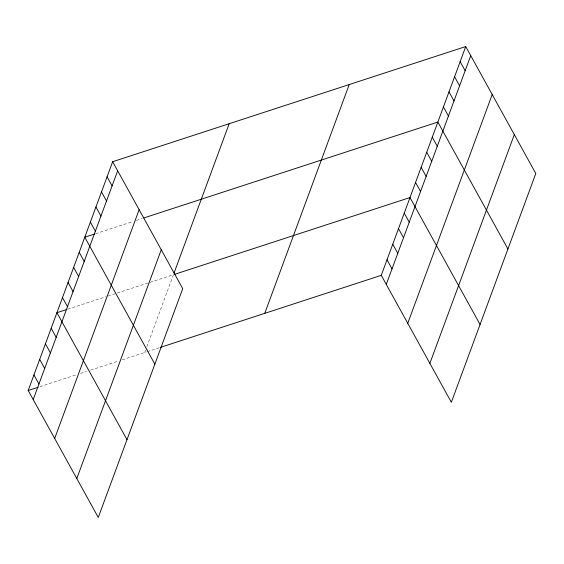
<?xml version="1.0" encoding="UTF-8"?>
<svg xmlns="http://www.w3.org/2000/svg" width="564" height="564" viewBox="0 0 564 564"><rect width="100%" height="100%" fill="white"/><g stroke="black" fill="none" stroke-linecap="round" stroke-linejoin="round"><path stroke-width="0.42" stroke-dasharray="2.82 2.11" d="M144.715 352.493L145.618 350.04M146.83 346.761L173.43 274.71L106.85 296.424M95.605 233.686L133.055 221.469M136.382 220.383L142.206 218.487M67.729 309.185L106.018 296.699M39.854 386.7L76.471 374.757M80.631 373.396L86.454 371.5M90.621 370.139L118.08 361.179M122.24 359.825L146.372 351.957M147.197 351.682L160.444 347.368"/><path stroke-width="0.85" d="M112.652 161.72L182.729 288.662L98.277 517.442L28.2 390.499L112.652 161.72L465.723 46.558L535.8 173.5L451.348 402.28L381.271 275.338L465.723 46.558M33.206 399.573L117.657 170.793M54.68 438.468L139.132 209.688M76.803 478.547L161.255 249.767M174.015 273.117L229.167 123.713M264.756 313.337L349.208 84.558M386.277 284.411L470.728 55.632M407.751 323.306L492.203 94.526M429.874 363.385L514.326 134.606M94.773 233.961L84.783 237.218L154.86 364.161M143.869 217.944L437.854 122.057L507.931 248.999M66.897 309.453L56.915 312.71L126.992 439.659M174.255 274.442L409.986 197.548L480.063 324.497M28.2 390.499L38.19 387.242M160.444 347.368L381.271 275.338M460.146 61.659L465.159 70.726M454.577 76.753L459.582 85.827M449 91.854L454.013 100.928M443.424 106.956L448.436 116.029M432.278 137.151L437.29 146.224M426.708 152.252L431.714 161.325M421.132 167.353L426.137 176.426M415.555 182.454L420.568 191.527M404.24 213.107L409.252 222.181M398.501 228.667L403.507 237.74M392.755 244.226L397.761 253.292M387.01 259.778L392.022 268.852M107.075 176.821L112.088 185.887M101.506 191.915L106.511 200.988M95.929 207.016L100.942 216.09M90.36 222.117L95.365 231.191M79.207 252.312L84.219 261.386M73.637 267.414L78.643 276.487M68.061 282.515L73.073 291.588M62.484 297.616L67.497 306.689M51.169 328.269L56.181 337.342M45.43 343.828L50.436 352.902M39.684 359.381L44.697 368.454M33.946 374.94L38.951 384.014"/></g></svg>
